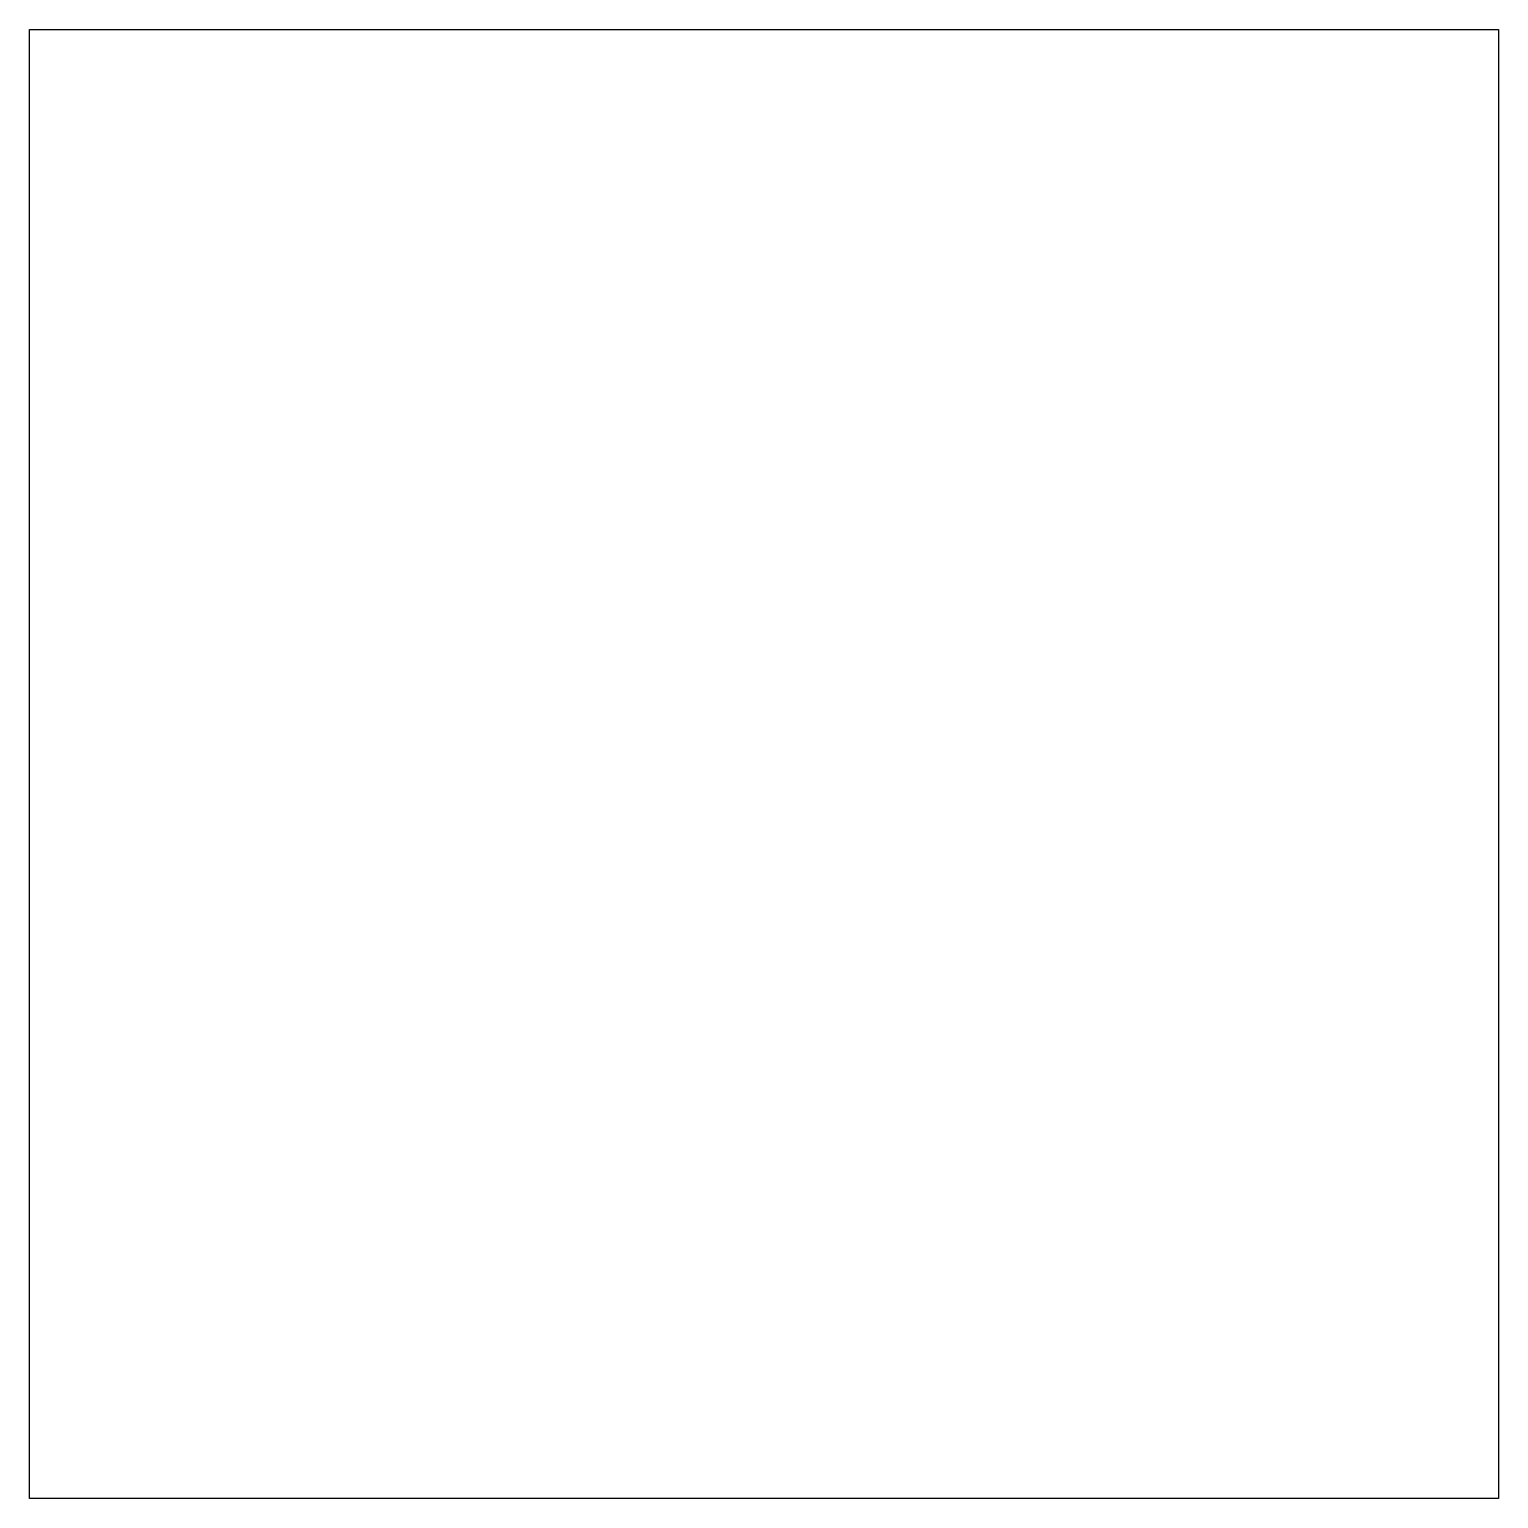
# Model space of a CAD drawing. Header units: metres. Extents: x -0.00062 to 0.00063, y -0.00063 to 0.00062.
import ezdxf

# ---------------------------------------------------------------- set-up
doc = ezdxf.new("R2010")
doc.units = ezdxf.units.M
doc.header["$MEASUREMENT"] = 0

msp = doc.modelspace()

# ---------------------------------------------------------------- linework, layer by layer
at = {"flags": 128}
msp.add_lwpolyline([(-0.000625, 0.000625), (0.000625, 0.000625), (0.000625, -0.000625), (-0.000625, -0.000625)], close=True, dxfattribs=at)

doc.saveas('drawing.dxf')
